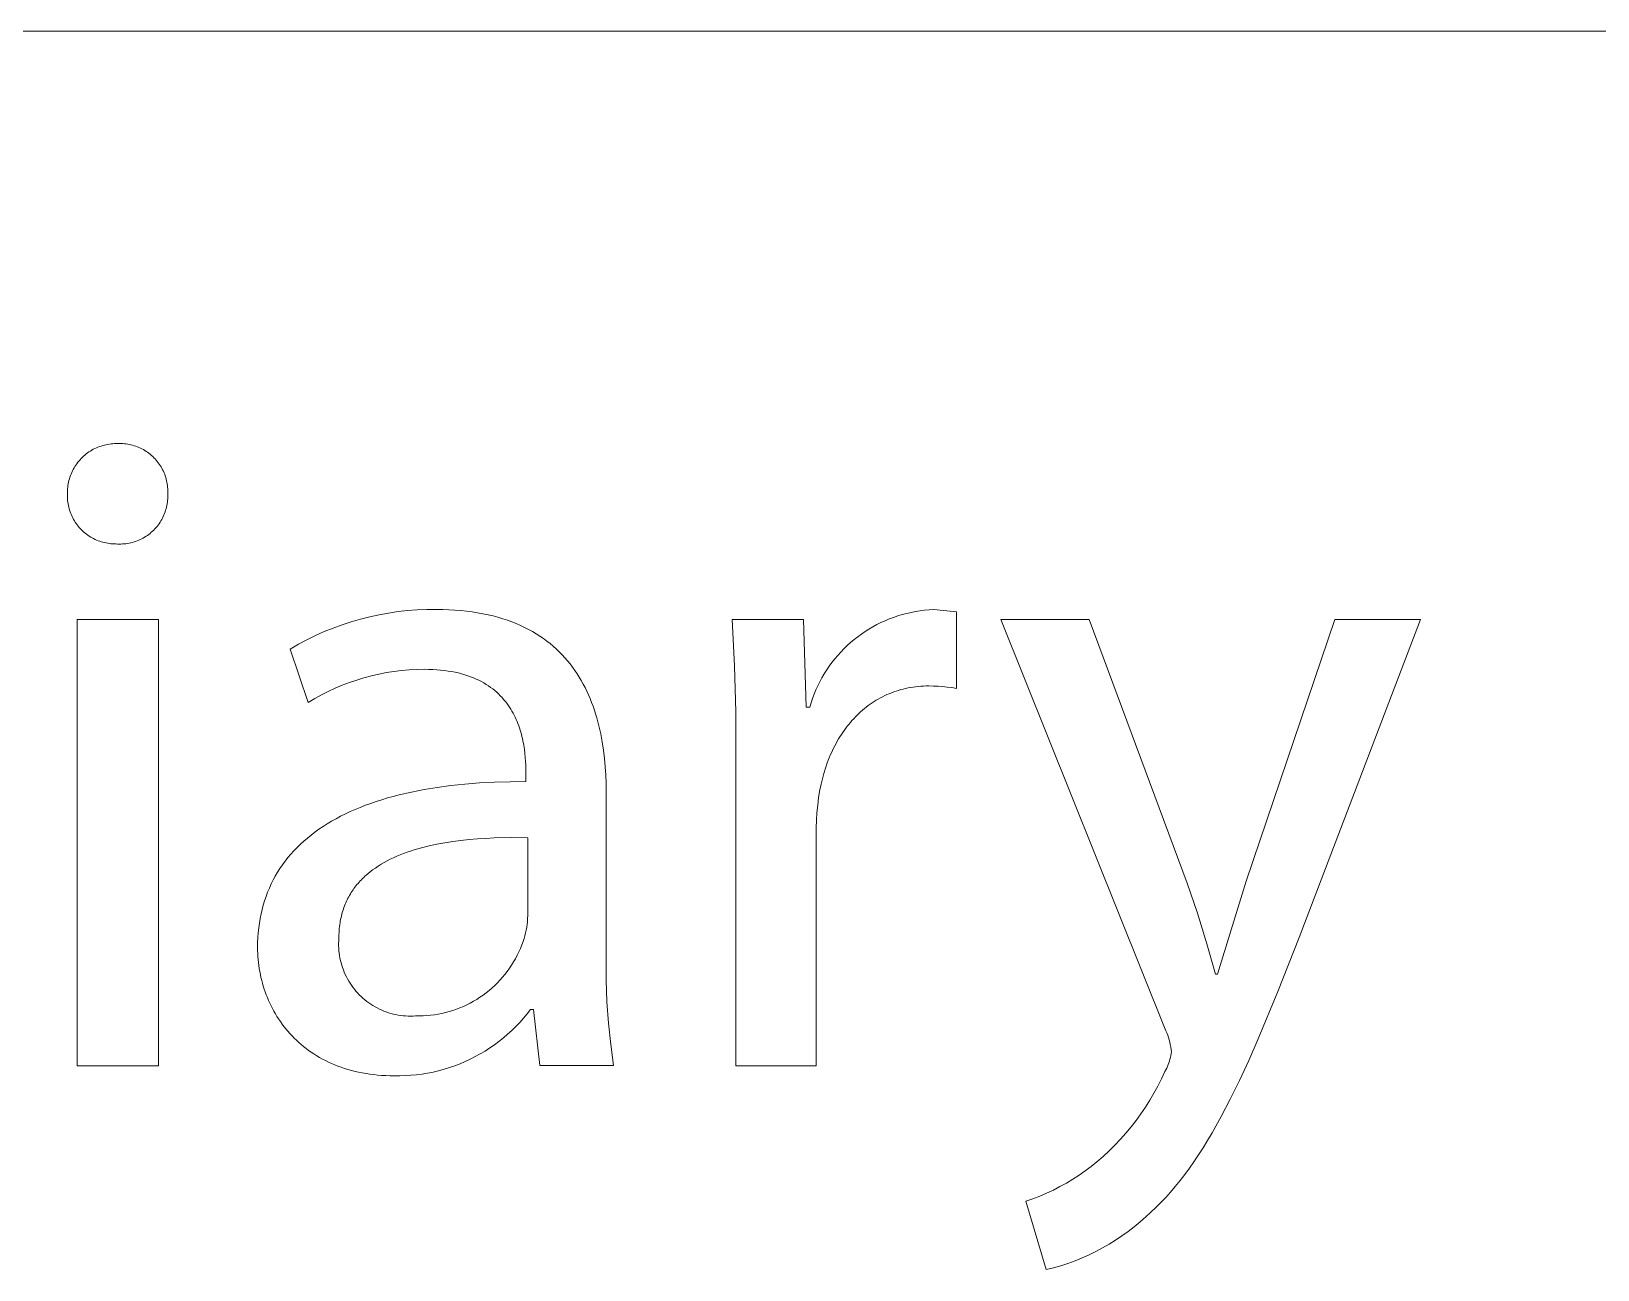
# Model space of a CAD drawing. Header units: millimetres. Extents: x 974 to 5700, y -47 to 3256.
# Drawn here: x 5412.4 to 5492.8, y 418.2 to 481.8 of the extents above; entities that cross this region are included whole.
import ezdxf

# ---------------------------------------------------------------- set-up
doc = ezdxf.new("R2010")
doc.units = ezdxf.units.MM
doc.header["$MEASUREMENT"] = 0
doc.layers.add('Domyślny', color=7, linetype='Continuous', true_color=0x000000)

msp = doc.modelspace()

# ---------------------------------------------------------------- linework, layer by layer
at = {"layer": 'Domyślny', "color": 18, "lineweight": 15, "true_color": 0x000000}
for p, q in [((5695.696, 481.767), (3913.938, 481.767)), ((5414.916, 459.849), (5414.977, 459.91)), ((5414.977, 459.91), (5415.041, 459.97)), ((5415.041, 459.97), (5415.106, 460.027)), ((5415.106, 460.027), (5415.174, 460.082)), ((5415.174, 460.082), (5415.243, 460.134)), ((5415.243, 460.134), (5415.315, 460.184)), ((5415.315, 460.184), (5415.387, 460.231)), ((5415.387, 460.231), (5415.462, 460.276)), ((5415.462, 460.276), (5415.538, 460.319)), ((5415.538, 460.319), (5415.615, 460.358)), ((5415.615, 460.358), (5415.694, 460.395)), ((5415.694, 460.395), (5415.774, 460.429)), ((5415.774, 460.429), (5415.855, 460.461)), ((5415.855, 460.461), (5415.938, 460.489)), ((5415.938, 460.489), (5416.021, 460.515)), ((5416.021, 460.515), (5416.105, 460.538)), ((5416.105, 460.538), (5416.189, 460.557)), ((5416.189, 460.557), (5416.275, 460.574)), ((5416.275, 460.574), (5416.361, 460.588)), ((5416.361, 460.588), (5416.447, 460.599)), ((5416.447, 460.599), (5416.534, 460.607)), ((5416.534, 460.607), (5416.62, 460.612)), ((5416.62, 460.612), (5416.707, 460.614)), ((5416.707, 460.614), (5416.794, 460.613)), ((5416.794, 460.613), (5416.88, 460.615)), ((5416.88, 460.615), (5416.965, 460.614)), ((5416.965, 460.614), (5417.05, 460.611)), ((5417.05, 460.611), (5417.136, 460.604)), ((5417.136, 460.604), (5417.22, 460.595)), ((5417.22, 460.595), (5417.305, 460.582)), ((5417.305, 460.582), (5417.389, 460.567)), ((5417.389, 460.567), (5417.472, 460.549)), ((5417.472, 460.549), (5417.555, 460.528)), ((5417.555, 460.528), (5417.637, 460.504)), ((5417.637, 460.504), (5417.718, 460.477)), ((5417.718, 460.477), (5417.798, 460.447)), ((5417.798, 460.447), (5417.877, 460.415)), ((5417.877, 460.415), (5417.955, 460.38)), ((5417.955, 460.38), (5418.031, 460.342)), ((5418.031, 460.342), (5418.107, 460.302)), ((5418.107, 460.302), (5418.18, 460.259)), ((5418.18, 460.259), (5418.253, 460.213)), ((5418.253, 460.213), (5418.323, 460.165)), ((5418.323, 460.165), (5418.392, 460.115)), ((5418.392, 460.115), (5418.459, 460.062)), ((5418.459, 460.062), (5418.524, 460.007)), ((5418.524, 460.007), (5418.588, 459.949)), ((5418.588, 459.949), (5418.649, 459.89)), ((5418.649, 459.89), (5418.708, 459.828)), ((5414.397, 459.052), (5414.431, 459.132)), ((5414.431, 459.132), (5414.468, 459.21)), ((5414.468, 459.21), (5414.507, 459.288)), ((5414.507, 459.288), (5414.55, 459.364)), ((5414.55, 459.364), (5414.594, 459.438)), ((5414.594, 459.438), (5414.642, 459.511)), ((5414.642, 459.511), (5414.692, 459.582)), ((5414.692, 459.582), (5414.744, 459.652)), ((5414.744, 459.652), (5414.799, 459.719)), ((5414.799, 459.719), (5414.856, 459.785)), ((5414.856, 459.785), (5414.916, 459.849)), ((5418.708, 459.828), (5418.765, 459.765)), ((5418.765, 459.765), (5418.819, 459.699)), ((5418.819, 459.699), (5418.872, 459.632)), ((5418.872, 459.632), (5418.922, 459.563)), ((5418.922, 459.563), (5418.969, 459.492)), ((5418.969, 459.492), (5419.015, 459.419)), ((5419.015, 459.419), (5419.057, 459.345)), ((5419.057, 459.345), (5419.097, 459.27)), ((5419.097, 459.27), (5419.134, 459.193)), ((5419.134, 459.193), (5419.169, 459.115)), ((5419.169, 459.115), (5419.201, 459.036)), ((5414.214, 458.205), (5414.219, 458.292)), ((5414.219, 458.292), (5414.227, 458.379)), ((5414.227, 458.379), (5414.238, 458.465)), ((5414.238, 458.465), (5414.252, 458.551)), ((5414.252, 458.551), (5414.268, 458.636)), ((5414.268, 458.636), (5414.288, 458.721)), ((5414.288, 458.721), (5414.311, 458.805)), ((5414.311, 458.805), (5414.337, 458.888)), ((5414.337, 458.888), (5414.365, 458.97)), ((5414.365, 458.97), (5414.397, 459.052)), ((5419.201, 459.036), (5419.23, 458.956)), ((5419.23, 458.956), (5419.256, 458.874)), ((5419.256, 458.874), (5419.28, 458.792)), ((5419.28, 458.792), (5419.3, 458.709)), ((5419.3, 458.709), (5419.318, 458.626)), ((5419.318, 458.626), (5419.333, 458.542)), ((5419.333, 458.542), (5419.345, 458.457)), ((5419.345, 458.457), (5419.354, 458.372)), ((5419.354, 458.372), (5419.36, 458.287)), ((5419.36, 458.287), (5419.363, 458.202)), ((5414.211, 457.946), (5414.213, 458.031)), ((5414.212, 457.861), (5414.211, 457.946)), ((5414.212, 458.118), (5414.214, 458.205)), ((5414.213, 458.031), (5414.212, 458.118)), ((5414.216, 457.776), (5414.212, 457.861)), ((5414.222, 457.691), (5414.216, 457.776)), ((5414.232, 457.607), (5414.222, 457.691)), ((5414.244, 457.523), (5414.232, 457.607)), ((5414.26, 457.439), (5414.244, 457.523)), ((5419.33, 457.521), (5419.315, 457.437)), ((5419.342, 457.606), (5419.33, 457.521)), ((5419.352, 457.69), (5419.342, 457.606)), ((5419.358, 457.776), (5419.352, 457.69)), ((5419.362, 457.861), (5419.358, 457.776)), ((5419.363, 458.117), (5419.36, 458.031)), ((5419.36, 458.031), (5419.362, 457.946)), ((5419.362, 457.946), (5419.362, 457.861)), ((5419.363, 458.202), (5419.363, 458.117)), ((5414.278, 457.356), (5414.26, 457.439)), ((5414.299, 457.274), (5414.278, 457.356)), ((5414.323, 457.192), (5414.299, 457.274)), ((5414.35, 457.111), (5414.323, 457.192)), ((5414.38, 457.032), (5414.35, 457.111)), ((5414.412, 456.953), (5414.38, 457.032)), ((5414.447, 456.875), (5414.412, 456.953)), ((5414.485, 456.799), (5414.447, 456.875)), ((5414.525, 456.724), (5414.485, 456.799)), ((5414.568, 456.651), (5414.525, 456.724)), ((5414.613, 456.579), (5414.568, 456.651)), ((5419.008, 456.646), (5418.962, 456.574)), ((5419.05, 456.72), (5419.008, 456.646)), ((5419.091, 456.795), (5419.05, 456.72)), ((5419.128, 456.872), (5419.091, 456.795)), ((5419.163, 456.95), (5419.128, 456.872)), ((5419.196, 457.028), (5419.163, 456.95)), ((5419.225, 457.109), (5419.196, 457.028)), ((5419.252, 457.19), (5419.225, 457.109)), ((5419.276, 457.271), (5419.252, 457.19)), ((5419.297, 457.354), (5419.276, 457.271)), ((5419.315, 457.437), (5419.297, 457.354)), ((5414.661, 456.508), (5414.613, 456.579)), ((5414.711, 456.44), (5414.661, 456.508)), ((5414.764, 456.373), (5414.711, 456.44)), ((5414.819, 456.308), (5414.764, 456.373)), ((5414.876, 456.245), (5414.819, 456.308)), ((5414.935, 456.184), (5414.876, 456.245)), ((5414.996, 456.125), (5414.935, 456.184)), ((5415.06, 456.068), (5414.996, 456.125)), ((5415.125, 456.013), (5415.06, 456.068)), ((5415.192, 455.961), (5415.125, 456.013)), ((5415.261, 455.911), (5415.192, 455.961)), ((5415.331, 455.863), (5415.261, 455.911)), ((5415.403, 455.818), (5415.331, 455.863)), ((5418.243, 455.856), (5418.171, 455.811)), ((5418.314, 455.904), (5418.243, 455.856)), ((5418.383, 455.954), (5418.314, 455.904)), ((5418.45, 456.006), (5418.383, 455.954)), ((5418.515, 456.061), (5418.45, 456.006)), ((5418.579, 456.118), (5418.515, 456.061)), ((5418.64, 456.177), (5418.579, 456.118)), ((5418.699, 456.239), (5418.64, 456.177)), ((5418.757, 456.302), (5418.699, 456.239)), ((5418.811, 456.367), (5418.757, 456.302)), ((5418.864, 456.435), (5418.811, 456.367)), ((5418.914, 456.503), (5418.864, 456.435)), ((5418.962, 456.574), (5418.914, 456.503)), ((5415.477, 455.776), (5415.403, 455.818)), ((5415.552, 455.736), (5415.477, 455.776)), ((5415.628, 455.698), (5415.552, 455.736)), ((5415.706, 455.663), (5415.628, 455.698)), ((5415.785, 455.631), (5415.706, 455.663)), ((5415.865, 455.602), (5415.785, 455.631)), ((5415.945, 455.576), (5415.865, 455.602)), ((5416.027, 455.552), (5415.945, 455.576)), ((5416.11, 455.531), (5416.027, 455.552)), ((5416.193, 455.513), (5416.11, 455.531)), ((5416.276, 455.498), (5416.193, 455.513)), ((5416.361, 455.486), (5416.276, 455.498)), ((5416.445, 455.476), (5416.361, 455.486)), ((5416.53, 455.47), (5416.445, 455.476)), ((5416.615, 455.466), (5416.53, 455.47)), ((5416.7, 455.466), (5416.615, 455.466)), ((5416.785, 455.46), (5416.7, 455.466)), ((5416.87, 455.458), (5416.785, 455.46)), ((5416.956, 455.458), (5416.87, 455.458)), ((5417.041, 455.462), (5416.956, 455.458)), ((5417.126, 455.468), (5417.041, 455.462)), ((5417.211, 455.477), (5417.126, 455.468)), ((5417.295, 455.489), (5417.211, 455.477)), ((5417.379, 455.505), (5417.295, 455.489)), ((5417.462, 455.523), (5417.379, 455.505)), ((5417.545, 455.544), (5417.462, 455.523)), ((5417.627, 455.567), (5417.545, 455.544)), ((5417.708, 455.594), (5417.627, 455.567)), ((5417.788, 455.623), (5417.708, 455.594)), ((5417.867, 455.655), (5417.788, 455.623)), ((5417.945, 455.69), (5417.867, 455.655)), ((5418.022, 455.728), (5417.945, 455.69)), ((5418.097, 455.768), (5418.022, 455.728)), ((5418.171, 455.811), (5418.097, 455.768)), ((5429.728, 451.729), (5430.209, 451.832)), ((5430.209, 451.832), (5430.694, 451.919)), ((5430.694, 451.919), (5431.181, 451.989)), ((5431.181, 451.989), (5431.671, 452.042)), ((5431.671, 452.042), (5432.162, 452.078)), ((5432.162, 452.078), (5432.654, 452.097)), ((5432.654, 452.097), (5433.146, 452.099)), ((5433.146, 452.099), (5433.471, 452.096)), ((5433.471, 452.096), (5433.788, 452.085)), ((5433.788, 452.085), (5434.097, 452.068)), ((5434.097, 452.068), (5434.399, 452.044)), ((5434.399, 452.044), (5434.693, 452.014)), ((5434.693, 452.014), (5434.98, 451.977)), ((5434.98, 451.977), (5435.259, 451.934)), ((5435.259, 451.934), (5435.532, 451.885)), ((5435.532, 451.885), (5435.797, 451.83)), ((5435.797, 451.83), (5436.056, 451.769)), ((5456.835, 451.773), (5457.058, 451.841)), ((5457.058, 451.841), (5457.285, 451.901)), ((5457.285, 451.901), (5457.512, 451.953)), ((5457.512, 451.953), (5457.742, 451.997)), ((5457.742, 451.997), (5457.973, 452.034)), ((5457.973, 452.034), (5458.205, 452.062)), ((5458.205, 452.062), (5458.438, 452.083)), ((5458.438, 452.083), (5458.671, 452.096)), ((5458.671, 452.096), (5459.836, 451.986)), ((5459.836, 451.986), (5459.836, 448.051)), ((5414.717, 451.594), (5418.888, 451.594)), ((5414.717, 428.693), (5414.717, 451.594)), ((5418.888, 451.594), (5418.888, 428.693)), ((5427.391, 450.964), (5427.847, 451.149)), ((5427.847, 451.149), (5428.31, 451.319)), ((5428.31, 451.319), (5428.778, 451.472)), ((5428.778, 451.472), (5429.251, 451.609)), ((5429.251, 451.609), (5429.728, 451.729)), ((5436.056, 451.769), (5436.307, 451.701)), ((5436.307, 451.701), (5436.552, 451.629)), ((5436.552, 451.629), (5436.79, 451.55)), ((5436.79, 451.55), (5437.021, 451.466)), ((5437.021, 451.466), (5437.246, 451.377)), ((5437.246, 451.377), (5437.464, 451.282)), ((5437.464, 451.282), (5437.675, 451.182)), ((5437.675, 451.182), (5437.881, 451.077)), ((5437.881, 451.077), (5438.08, 450.967)), ((5448.451, 449.212), (5448.33, 451.592)), ((5448.33, 451.592), (5451.998, 451.592)), ((5451.998, 451.592), (5452.124, 447.091)), ((5455.152, 450.969), (5455.35, 451.094)), ((5455.35, 451.094), (5455.551, 451.213)), ((5455.551, 451.213), (5455.757, 451.324)), ((5455.757, 451.324), (5455.966, 451.428)), ((5455.966, 451.428), (5456.179, 451.526)), ((5456.179, 451.526), (5456.394, 451.616)), ((5456.394, 451.616), (5456.613, 451.698)), ((5456.613, 451.698), (5456.835, 451.773)), ((5470.591, 430.487), (5462.123, 451.594)), ((5462.123, 451.594), (5466.656, 451.594)), ((5466.656, 451.594), (5471.677, 438.058)), ((5474.715, 438.152), (5479.263, 451.594)), ((5483.655, 451.594), (5477.422, 435.272)), ((5479.263, 451.594), (5483.655, 451.594)), ((5425.639, 450.069), (5426.065, 450.315)), ((5426.065, 450.315), (5426.499, 450.547)), ((5426.499, 450.547), (5426.942, 450.763)), ((5426.942, 450.763), (5427.391, 450.964)), ((5438.08, 450.967), (5438.272, 450.853)), ((5438.272, 450.853), (5438.459, 450.733)), ((5438.459, 450.733), (5438.64, 450.609)), ((5438.64, 450.609), (5438.814, 450.481)), ((5438.814, 450.481), (5438.983, 450.348)), ((5438.983, 450.348), (5439.146, 450.211)), ((5439.146, 450.211), (5439.304, 450.069)), ((5454.067, 450.084), (5454.235, 450.247)), ((5454.235, 450.247), (5454.408, 450.404)), ((5454.408, 450.404), (5454.587, 450.554)), ((5454.587, 450.554), (5454.77, 450.699)), ((5454.77, 450.699), (5454.959, 450.837)), ((5454.959, 450.837), (5455.152, 450.969)), ((5426.567, 447.33), (5425.639, 450.069)), ((5439.304, 450.069), (5439.456, 449.924)), ((5439.456, 449.924), (5439.602, 449.774)), ((5439.602, 449.774), (5439.742, 449.621)), ((5439.742, 449.621), (5439.878, 449.464)), ((5439.878, 449.464), (5440.008, 449.304)), ((5453.452, 449.38), (5453.597, 449.564)), ((5453.597, 449.564), (5453.747, 449.742)), ((5453.747, 449.742), (5453.904, 449.916)), ((5453.904, 449.916), (5454.067, 450.084)), ((5429.811, 448.697), (5429.431, 448.596)), ((5430.194, 448.785), (5429.811, 448.697)), ((5430.579, 448.859), (5430.194, 448.785)), ((5430.967, 448.92), (5430.579, 448.859)), ((5431.357, 448.968), (5430.967, 448.92)), ((5431.748, 449.002), (5431.357, 448.968)), ((5432.14, 449.023), (5431.748, 449.002)), ((5432.533, 449.03), (5432.14, 449.023)), ((5432.749, 449.027), (5432.533, 449.03)), ((5432.96, 449.02), (5432.749, 449.027)), ((5433.165, 449.008), (5432.96, 449.02)), ((5433.364, 448.991), (5433.165, 449.008)), ((5433.557, 448.97), (5433.364, 448.991)), ((5433.745, 448.944), (5433.557, 448.97)), ((5433.927, 448.914), (5433.745, 448.944)), ((5434.103, 448.88), (5433.927, 448.914)), ((5434.274, 448.842), (5434.103, 448.88)), ((5434.44, 448.8), (5434.274, 448.842)), ((5434.6, 448.753), (5434.44, 448.8)), ((5434.755, 448.704), (5434.6, 448.753)), ((5434.905, 448.65), (5434.755, 448.704)), ((5435.05, 448.593), (5434.905, 448.65)), ((5440.008, 449.304), (5440.133, 449.14)), ((5440.133, 449.14), (5440.253, 448.973)), ((5440.253, 448.973), (5440.367, 448.802)), ((5440.367, 448.802), (5440.477, 448.628)), ((5440.477, 448.628), (5440.582, 448.452)), ((5448.514, 446.83), (5448.451, 449.212)), ((5452.939, 448.598), (5453.058, 448.8)), ((5453.058, 448.8), (5453.183, 448.998)), ((5453.183, 448.998), (5453.314, 449.191)), ((5453.314, 449.191), (5453.452, 449.38)), ((5427.599, 447.897), (5427.249, 447.72)), ((5427.955, 448.062), (5427.599, 447.897)), ((5428.317, 448.215), (5427.955, 448.062)), ((5428.684, 448.354), (5428.317, 448.215)), ((5429.056, 448.482), (5428.684, 448.354)), ((5429.431, 448.596), (5429.056, 448.482)), ((5435.19, 448.533), (5435.05, 448.593)), ((5435.325, 448.469), (5435.19, 448.533)), ((5435.456, 448.402), (5435.325, 448.469)), ((5435.581, 448.332), (5435.456, 448.402)), ((5435.703, 448.259), (5435.581, 448.332)), ((5435.819, 448.184), (5435.703, 448.259)), ((5435.931, 448.105), (5435.819, 448.184)), ((5436.039, 448.024), (5435.931, 448.105)), ((5436.143, 447.941), (5436.039, 448.024)), ((5436.242, 447.855), (5436.143, 447.941)), ((5436.337, 447.766), (5436.242, 447.855)), ((5440.582, 448.452), (5440.682, 448.272)), ((5440.682, 448.272), (5440.777, 448.09)), ((5440.777, 448.09), (5440.868, 447.905)), ((5440.868, 447.905), (5440.954, 447.717)), ((5452.537, 447.755), (5452.627, 447.971)), ((5452.627, 447.971), (5452.724, 448.184)), ((5452.724, 448.184), (5452.828, 448.393)), ((5452.828, 448.393), (5452.939, 448.598)), ((5456.503, 447.828), (5456.387, 447.781)), ((5456.621, 447.872), (5456.503, 447.828)), ((5456.74, 447.913), (5456.621, 447.872)), ((5456.861, 447.951), (5456.74, 447.913)), ((5456.983, 447.987), (5456.861, 447.951)), ((5457.107, 448.019), (5456.983, 447.987)), ((5457.232, 448.049), (5457.107, 448.019)), ((5457.358, 448.075), (5457.232, 448.049)), ((5457.486, 448.099), (5457.358, 448.075)), ((5457.615, 448.119), (5457.486, 448.099)), ((5457.746, 448.137), (5457.615, 448.119)), ((5457.878, 448.151), (5457.746, 448.137)), ((5458.011, 448.162), (5457.878, 448.151)), ((5458.146, 448.17), (5458.011, 448.162)), ((5458.282, 448.175), (5458.146, 448.17)), ((5458.419, 448.177), (5458.282, 448.175)), ((5458.657, 448.174), (5458.419, 448.177)), ((5458.894, 448.165), (5458.657, 448.174)), ((5459.131, 448.147), (5458.894, 448.165)), ((5459.367, 448.123), (5459.131, 448.147)), ((5459.602, 448.09), (5459.367, 448.123)), ((5459.836, 448.051), (5459.602, 448.09)), ((5426.905, 447.531), (5426.567, 447.33)), ((5427.249, 447.72), (5426.905, 447.531)), ((5436.429, 447.676), (5436.337, 447.766)), ((5436.516, 447.583), (5436.429, 447.676)), ((5436.599, 447.489), (5436.516, 447.583)), ((5436.679, 447.393), (5436.599, 447.489)), ((5436.755, 447.295), (5436.679, 447.393)), ((5436.827, 447.195), (5436.755, 447.295)), ((5436.896, 447.094), (5436.827, 447.195)), ((5436.962, 446.991), (5436.896, 447.094)), ((5440.954, 447.717), (5441.036, 447.527)), ((5441.036, 447.527), (5441.113, 447.334)), ((5441.113, 447.334), (5441.186, 447.139)), ((5441.186, 447.139), (5441.254, 446.943)), ((5452.124, 447.091), (5452.313, 447.091)), ((5452.313, 447.091), (5452.38, 447.315)), ((5452.38, 447.315), (5452.455, 447.536)), ((5452.455, 447.536), (5452.537, 447.755)), ((5455.113, 447.013), (5455.017, 446.933)), ((5455.21, 447.091), (5455.113, 447.013)), ((5455.309, 447.167), (5455.21, 447.091)), ((5455.409, 447.24), (5455.309, 447.167)), ((5455.512, 447.31), (5455.409, 447.24)), ((5455.616, 447.378), (5455.512, 447.31)), ((5455.721, 447.444), (5455.616, 447.378)), ((5455.828, 447.507), (5455.721, 447.444)), ((5455.937, 447.567), (5455.828, 447.507)), ((5456.047, 447.625), (5455.937, 447.567)), ((5456.159, 447.68), (5456.047, 447.625)), ((5456.272, 447.732), (5456.159, 447.68)), ((5456.387, 447.781), (5456.272, 447.732)), ((5437.024, 446.888), (5436.962, 446.991)), ((5437.083, 446.783), (5437.024, 446.888)), ((5437.138, 446.677), (5437.083, 446.783)), ((5437.191, 446.57), (5437.138, 446.677)), ((5437.24, 446.462), (5437.191, 446.57)), ((5437.287, 446.354), (5437.24, 446.462)), ((5437.331, 446.245), (5437.287, 446.354)), ((5437.372, 446.135), (5437.331, 446.245)), ((5441.254, 446.943), (5441.319, 446.744)), ((5441.319, 446.744), (5441.38, 446.543)), ((5441.38, 446.543), (5441.436, 446.34)), ((5441.436, 446.34), (5441.489, 446.136)), ((5448.519, 444.446), (5448.514, 446.83)), ((5454.314, 446.207), (5454.234, 446.106)), ((5454.396, 446.305), (5454.314, 446.207)), ((5454.479, 446.402), (5454.396, 446.305)), ((5454.565, 446.496), (5454.479, 446.402)), ((5454.652, 446.588), (5454.565, 446.496)), ((5454.74, 446.678), (5454.652, 446.588)), ((5454.831, 446.765), (5454.74, 446.678)), ((5454.923, 446.85), (5454.831, 446.765)), ((5455.017, 446.933), (5454.923, 446.85)), ((5437.41, 446.025), (5437.372, 446.135)), ((5437.446, 445.915), (5437.41, 446.025)), ((5437.479, 445.805), (5437.446, 445.915)), ((5437.509, 445.695), (5437.479, 445.805)), ((5437.538, 445.584), (5437.509, 445.695)), ((5437.564, 445.474), (5437.538, 445.584)), ((5437.588, 445.364), (5437.564, 445.474)), ((5441.489, 446.136), (5441.537, 445.93)), ((5441.537, 445.93), (5441.582, 445.723)), ((5441.582, 445.723), (5441.624, 445.515)), ((5441.624, 445.515), (5441.662, 445.305)), ((5453.793, 445.459), (5453.726, 445.345)), ((5453.862, 445.572), (5453.793, 445.459)), ((5453.933, 445.683), (5453.862, 445.572)), ((5454.005, 445.792), (5453.933, 445.683)), ((5454.08, 445.899), (5454.005, 445.792)), ((5454.156, 446.004), (5454.08, 445.899)), ((5454.234, 446.106), (5454.156, 446.004)), ((5437.63, 445.146), (5437.588, 445.364)), ((5437.663, 444.931), (5437.63, 445.146)), ((5437.69, 444.719), (5437.663, 444.931)), ((5437.711, 444.511), (5437.69, 444.719)), ((5441.662, 445.305), (5441.727, 444.882)), ((5441.727, 444.882), (5441.779, 444.456)), ((5453.365, 444.618), (5453.312, 444.491)), ((5453.42, 444.744), (5453.365, 444.618)), ((5453.478, 444.867), (5453.42, 444.744)), ((5453.537, 444.989), (5453.478, 444.867)), ((5453.598, 445.11), (5453.537, 444.989)), ((5453.661, 445.228), (5453.598, 445.11)), ((5453.726, 445.345), (5453.661, 445.228)), ((5437.726, 444.308), (5437.711, 444.511)), ((5437.735, 444.112), (5437.726, 444.308)), ((5437.741, 443.923), (5437.735, 444.112)), ((5437.742, 443.741), (5437.741, 443.923)), ((5441.779, 444.456), (5441.818, 444.027)), ((5441.818, 444.027), (5441.845, 443.597)), ((5448.519, 428.691), (5448.519, 444.446)), ((5453.118, 443.965), (5453.034, 443.693)), ((5453.211, 444.231), (5453.118, 443.965)), ((5453.26, 444.362), (5453.211, 444.231)), ((5453.312, 444.491), (5453.26, 444.362)), ((5433.192, 442.974), (5433.892, 443.068)), ((5433.892, 443.068), (5434.615, 443.143)), ((5434.615, 443.143), (5435.362, 443.202)), ((5435.362, 443.202), (5436.133, 443.242)), ((5436.133, 443.242), (5436.926, 443.265)), ((5436.926, 443.265), (5437.742, 443.269)), ((5437.742, 443.269), (5437.742, 443.741)), ((5441.845, 443.597), (5441.861, 443.165)), ((5441.861, 443.165), (5441.866, 442.734)), ((5452.891, 443.131), (5452.832, 442.841)), ((5452.958, 443.415), (5452.891, 443.131)), ((5453.034, 443.693), (5452.958, 443.415)), ((5429.778, 442.153), (5430.057, 442.249)), ((5430.057, 442.249), (5430.343, 442.34)), ((5430.343, 442.34), (5430.635, 442.428)), ((5430.635, 442.428), (5430.934, 442.511)), ((5430.934, 442.511), (5431.238, 442.59)), ((5431.238, 442.59), (5431.865, 442.735)), ((5431.865, 442.735), (5432.517, 442.864)), ((5432.517, 442.864), (5433.192, 442.974)), ((5441.866, 442.734), (5441.866, 434.172)), ((5452.768, 442.454), (5452.718, 442.064)), ((5452.832, 442.841), (5452.768, 442.454)), ((5427.997, 441.364), (5428.232, 441.489)), ((5428.232, 441.489), (5428.474, 441.61)), ((5428.474, 441.61), (5428.722, 441.727)), ((5428.722, 441.727), (5428.976, 441.839)), ((5428.976, 441.839), (5429.237, 441.948)), ((5429.237, 441.948), (5429.504, 442.052)), ((5429.504, 442.052), (5429.778, 442.153)), ((5452.68, 441.674), (5452.655, 441.282)), ((5452.718, 442.064), (5452.68, 441.674)), ((5426.72, 440.527), (5426.916, 440.677)), ((5426.916, 440.677), (5427.119, 440.822)), ((5427.119, 440.822), (5427.329, 440.964)), ((5427.329, 440.964), (5427.545, 441.101)), ((5427.545, 441.101), (5427.768, 441.234)), ((5427.768, 441.234), (5427.997, 441.364)), ((5452.655, 441.282), (5452.643, 440.889)), ((5452.643, 440.889), (5452.643, 428.691)), ((5425.836, 439.719), (5426, 439.888)), ((5426, 439.888), (5426.17, 440.054)), ((5426.17, 440.054), (5426.346, 440.216)), ((5426.346, 440.216), (5426.53, 440.373)), ((5426.53, 440.373), (5426.72, 440.527)), ((5432.011, 439.762), (5431.826, 439.703)), ((5432.198, 439.818), (5432.011, 439.762)), ((5432.389, 439.87), (5432.198, 439.818)), ((5432.777, 439.967), (5432.389, 439.87)), ((5433.174, 440.053), (5432.777, 439.967)), ((5433.579, 440.127), (5433.174, 440.053)), ((5433.992, 440.192), (5433.579, 440.127)), ((5434.409, 440.246), (5433.992, 440.192)), ((5434.832, 440.291), (5434.409, 440.246)), ((5435.259, 440.328), (5434.832, 440.291)), ((5435.688, 440.356), (5435.259, 440.328)), ((5436.119, 440.376), (5435.688, 440.356)), ((5436.981, 440.395), (5436.119, 440.376)), ((5437.837, 440.389), (5436.981, 440.395)), ((5437.837, 436.391), (5437.837, 440.389)), ((5425.12, 438.812), (5425.249, 439.001)), ((5425.249, 439.001), (5425.386, 439.186)), ((5425.386, 439.186), (5425.529, 439.368)), ((5425.529, 439.368), (5425.679, 439.545)), ((5425.679, 439.545), (5425.836, 439.719)), ((5430.309, 439.025), (5430.159, 438.932)), ((5430.463, 439.114), (5430.309, 439.025)), ((5430.621, 439.2), (5430.463, 439.114)), ((5430.782, 439.282), (5430.621, 439.2)), ((5430.948, 439.36), (5430.782, 439.282)), ((5431.117, 439.436), (5430.948, 439.36)), ((5431.289, 439.507), (5431.117, 439.436)), ((5431.465, 439.576), (5431.289, 439.507)), ((5431.644, 439.641), (5431.465, 439.576)), ((5431.826, 439.703), (5431.644, 439.641)), ((5424.669, 438.016), (5424.771, 438.221)), ((5424.771, 438.221), (5424.88, 438.422)), ((5424.88, 438.422), (5424.997, 438.619)), ((5424.997, 438.619), (5425.12, 438.812)), ((5429.237, 438.172), (5429.181, 438.111)), ((5429.295, 438.233), (5429.237, 438.172)), ((5429.355, 438.293), (5429.295, 438.233)), ((5429.415, 438.352), (5429.355, 438.293)), ((5429.477, 438.409), (5429.415, 438.352)), ((5429.54, 438.466), (5429.477, 438.409)), ((5429.604, 438.522), (5429.54, 438.466)), ((5429.669, 438.576), (5429.604, 438.522)), ((5429.736, 438.63), (5429.669, 438.576)), ((5429.873, 438.735), (5429.736, 438.63)), ((5430.014, 438.835), (5429.873, 438.735)), ((5430.159, 438.932), (5430.014, 438.835)), ((5473.235, 433.383), (5474.715, 438.152)), ((5424.328, 437.159), (5424.403, 437.379)), ((5424.403, 437.379), (5424.484, 437.595)), ((5424.484, 437.595), (5424.573, 437.808)), ((5424.573, 437.808), (5424.669, 438.016)), ((5428.647, 437.359), (5428.608, 437.284)), ((5428.689, 437.433), (5428.647, 437.359)), ((5428.732, 437.506), (5428.689, 437.433)), ((5428.776, 437.577), (5428.732, 437.506)), ((5428.822, 437.648), (5428.776, 437.577)), ((5428.869, 437.717), (5428.822, 437.648)), ((5428.917, 437.785), (5428.869, 437.717)), ((5428.967, 437.853), (5428.917, 437.785)), ((5429.019, 437.919), (5428.967, 437.853)), ((5429.071, 437.984), (5429.019, 437.919)), ((5429.125, 438.048), (5429.071, 437.984)), ((5429.181, 438.111), (5429.125, 438.048)), ((5471.677, 438.058), (5472.204, 436.512)), ((5424.146, 436.477), (5424.2, 436.708)), ((5424.2, 436.708), (5424.26, 436.935)), ((5424.26, 436.935), (5424.328, 437.159)), ((5428.319, 436.556), (5428.295, 436.469)), ((5428.345, 436.642), (5428.319, 436.556)), ((5428.372, 436.726), (5428.345, 436.642)), ((5428.401, 436.809), (5428.372, 436.726)), ((5428.431, 436.891), (5428.401, 436.809)), ((5428.463, 436.972), (5428.431, 436.891)), ((5428.497, 437.052), (5428.463, 436.972)), ((5428.532, 437.13), (5428.497, 437.052)), ((5428.569, 437.208), (5428.532, 437.13)), ((5428.608, 437.284), (5428.569, 437.208)), ((5424.003, 435.514), (5424.028, 435.761)), ((5424.028, 435.761), (5424.06, 436.003)), ((5424.06, 436.003), (5424.1, 436.242)), ((5424.1, 436.242), (5424.146, 436.477)), ((5428.175, 435.827), (5428.164, 435.73)), ((5428.187, 435.922), (5428.175, 435.827)), ((5428.2, 436.017), (5428.187, 435.922)), ((5428.216, 436.11), (5428.2, 436.017)), ((5428.233, 436.201), (5428.216, 436.11)), ((5428.252, 436.292), (5428.233, 436.201)), ((5428.273, 436.381), (5428.252, 436.292)), ((5428.295, 436.469), (5428.273, 436.381)), ((5437.755, 435.647), (5437.782, 435.795)), ((5437.782, 435.795), (5437.803, 435.943)), ((5437.803, 435.943), (5437.819, 436.092)), ((5437.819, 436.092), (5437.831, 436.241)), ((5437.831, 436.241), (5437.837, 436.391)), ((5472.204, 436.512), (5472.692, 434.953)), ((5423.97, 434.754), (5423.974, 435.011)), ((5423.974, 435.011), (5423.985, 435.265)), ((5423.985, 435.265), (5424.003, 435.514)), ((5428.133, 435.099), (5428.129, 434.972)), ((5428.129, 434.972), (5428.129, 434.845)), ((5428.141, 435.226), (5428.133, 435.099)), ((5428.142, 435.33), (5428.141, 435.226)), ((5428.145, 435.432), (5428.142, 435.33)), ((5428.15, 435.532), (5428.145, 435.432)), ((5428.156, 435.632), (5428.15, 435.532)), ((5428.164, 435.73), (5428.156, 435.632)), ((5437.534, 434.886), (5437.601, 435.069)), ((5437.601, 435.069), (5437.647, 435.211)), ((5437.647, 435.211), (5437.688, 435.355)), ((5437.688, 435.355), (5437.724, 435.501)), ((5437.724, 435.501), (5437.755, 435.647)), ((5472.692, 434.953), (5473.141, 433.383)), ((5477.422, 435.272), (5476.341, 432.501)), ((5423.972, 434.599), (5423.97, 434.754)), ((5423.977, 434.444), (5423.972, 434.599)), ((5423.986, 434.29), (5423.977, 434.444)), ((5423.998, 434.135), (5423.986, 434.29)), ((5424.014, 433.981), (5423.998, 434.135)), ((5428.129, 434.845), (5428.134, 434.718)), ((5428.134, 434.718), (5428.143, 434.591)), ((5428.143, 434.591), (5428.157, 434.465)), ((5428.157, 434.465), (5428.175, 434.339)), ((5428.175, 434.339), (5428.197, 434.214)), ((5428.197, 434.214), (5428.223, 434.089)), ((5437.108, 434.015), (5437.205, 434.183)), ((5437.205, 434.183), (5437.296, 434.355)), ((5437.296, 434.355), (5437.381, 434.529)), ((5437.381, 434.529), (5437.461, 434.707)), ((5437.461, 434.707), (5437.534, 434.886)), ((5441.866, 434.172), (5441.866, 433.072)), ((5424.033, 433.828), (5424.014, 433.981)), ((5424.055, 433.675), (5424.033, 433.828)), ((5424.081, 433.522), (5424.055, 433.675)), ((5424.111, 433.37), (5424.081, 433.522)), ((5424.144, 433.219), (5424.111, 433.37)), ((5428.223, 434.089), (5428.254, 433.966)), ((5428.254, 433.966), (5428.289, 433.844)), ((5428.289, 433.844), (5428.328, 433.723)), ((5428.328, 433.723), (5428.372, 433.603)), ((5428.372, 433.603), (5428.419, 433.485)), ((5428.419, 433.485), (5428.471, 433.369)), ((5428.471, 433.369), (5428.526, 433.255)), ((5436.541, 433.228), (5436.665, 433.378)), ((5436.665, 433.378), (5436.784, 433.531)), ((5436.784, 433.531), (5436.897, 433.689)), ((5436.897, 433.689), (5437.006, 433.85)), ((5437.006, 433.85), (5437.108, 434.015)), ((5473.141, 433.383), (5473.235, 433.383)), ((5424.18, 433.069), (5424.144, 433.219)), ((5424.22, 432.919), (5424.18, 433.069)), ((5424.263, 432.771), (5424.22, 432.919)), ((5424.31, 432.623), (5424.263, 432.771)), ((5424.36, 432.477), (5424.31, 432.623)), ((5428.526, 433.255), (5428.586, 433.142)), ((5428.586, 433.142), (5428.649, 433.032)), ((5428.649, 433.032), (5428.716, 432.924)), ((5428.716, 432.924), (5428.787, 432.818)), ((5428.787, 432.818), (5428.861, 432.715)), ((5428.861, 432.715), (5428.939, 432.615)), ((5428.939, 432.615), (5429.02, 432.517)), ((5435.697, 432.428), (5435.849, 432.549)), ((5435.849, 432.549), (5435.996, 432.675)), ((5435.996, 432.675), (5436.139, 432.807)), ((5436.139, 432.807), (5436.278, 432.943)), ((5436.278, 432.943), (5436.412, 433.083)), ((5436.412, 433.083), (5436.541, 433.228)), ((5441.866, 433.072), (5441.904, 431.974)), ((5424.414, 432.332), (5424.36, 432.477)), ((5424.471, 432.187), (5424.414, 432.332)), ((5424.531, 432.045), (5424.471, 432.187)), ((5424.595, 431.903), (5424.531, 432.045)), ((5424.663, 431.763), (5424.595, 431.903)), ((5424.733, 431.625), (5424.663, 431.763)), ((5429.02, 432.517), (5429.105, 432.422)), ((5429.105, 432.422), (5429.192, 432.33)), ((5429.192, 432.33), (5429.283, 432.241)), ((5429.283, 432.241), (5429.377, 432.155)), ((5429.377, 432.155), (5429.474, 432.073)), ((5429.474, 432.073), (5429.574, 431.994)), ((5429.574, 431.994), (5429.676, 431.918)), ((5429.676, 431.918), (5429.781, 431.846)), ((5429.781, 431.846), (5429.888, 431.778)), ((5429.888, 431.778), (5429.998, 431.713)), ((5434.353, 431.658), (5434.532, 431.734)), ((5434.532, 431.734), (5434.708, 431.816)), ((5434.708, 431.816), (5434.881, 431.903)), ((5434.881, 431.903), (5435.051, 431.997)), ((5435.051, 431.997), (5435.218, 432.096)), ((5435.218, 432.096), (5435.381, 432.201)), ((5435.381, 432.201), (5435.541, 432.312)), ((5435.541, 432.312), (5435.697, 432.428)), ((5441.904, 431.974), (5441.98, 430.877)), ((5476.341, 432.501), (5475.329, 430.063)), ((5424.808, 431.488), (5424.733, 431.625)), ((5424.885, 431.353), (5424.808, 431.488)), ((5424.966, 431.22), (5424.885, 431.353)), ((5425.051, 431.088), (5424.966, 431.22)), ((5425.138, 430.959), (5425.051, 431.088)), ((5425.23, 430.831), (5425.138, 430.959)), ((5429.998, 431.713), (5430.109, 431.653)), ((5430.109, 431.653), (5430.223, 431.596)), ((5430.223, 431.596), (5430.339, 431.543)), ((5430.339, 431.543), (5430.456, 431.494)), ((5430.456, 431.494), (5430.575, 431.449)), ((5430.575, 431.449), (5430.696, 431.409)), ((5430.696, 431.409), (5430.817, 431.372)), ((5430.817, 431.372), (5430.94, 431.34)), ((5430.94, 431.34), (5431.064, 431.312)), ((5431.064, 431.312), (5431.189, 431.288)), ((5431.189, 431.288), (5431.315, 431.269)), ((5431.315, 431.269), (5431.441, 431.254)), ((5431.441, 431.254), (5431.568, 431.243)), ((5431.568, 431.243), (5431.695, 431.237)), ((5431.695, 431.237), (5431.822, 431.235)), ((5431.822, 431.235), (5431.949, 431.237)), ((5431.949, 431.237), (5432.076, 431.244)), ((5432.076, 431.244), (5432.27, 431.243)), ((5432.27, 431.243), (5432.464, 431.248)), ((5432.464, 431.248), (5432.658, 431.259)), ((5432.658, 431.259), (5432.852, 431.278)), ((5432.852, 431.278), (5433.044, 431.303)), ((5433.044, 431.303), (5433.236, 431.334)), ((5433.236, 431.334), (5433.426, 431.372)), ((5433.426, 431.372), (5433.615, 431.417)), ((5433.615, 431.417), (5433.803, 431.467)), ((5433.803, 431.467), (5433.988, 431.525)), ((5433.988, 431.525), (5434.172, 431.588)), ((5434.172, 431.588), (5434.353, 431.658)), ((5437.616, 431.125), (5437.424, 430.91)), ((5437.801, 431.347), (5437.616, 431.125)), ((5437.978, 431.575), (5437.801, 431.347)), ((5438.136, 431.575), (5437.978, 431.575)), ((5438.451, 428.694), (5438.136, 431.575)), ((5425.324, 430.705), (5425.23, 430.831)), ((5425.422, 430.582), (5425.324, 430.705)), ((5425.524, 430.461), (5425.422, 430.582)), ((5425.629, 430.342), (5425.524, 430.461)), ((5425.737, 430.225), (5425.629, 430.342)), ((5425.849, 430.111), (5425.737, 430.225)), ((5436.585, 430.117), (5436.359, 429.937)), ((5436.804, 430.304), (5436.585, 430.117)), ((5437.018, 430.499), (5436.804, 430.304)), ((5437.224, 430.701), (5437.018, 430.499)), ((5437.424, 430.91), (5437.224, 430.701)), ((5441.98, 430.877), (5442.093, 429.783)), ((5470.638, 430.371), (5470.591, 430.487)), ((5470.682, 430.254), (5470.638, 430.371)), ((5470.722, 430.135), (5470.682, 430.254)), ((5470.757, 430.015), (5470.722, 430.135)), ((5425.964, 429.999), (5425.849, 430.111)), ((5426.082, 429.89), (5425.964, 429.999)), ((5426.204, 429.783), (5426.082, 429.89)), ((5426.329, 429.679), (5426.204, 429.783)), ((5426.457, 429.578), (5426.329, 429.679)), ((5426.589, 429.48), (5426.457, 429.578)), ((5426.725, 429.385), (5426.589, 429.48)), ((5426.863, 429.293), (5426.725, 429.385)), ((5435.646, 429.445), (5435.398, 429.298)), ((5435.889, 429.601), (5435.646, 429.445)), ((5436.127, 429.765), (5435.889, 429.601)), ((5436.359, 429.937), (5436.127, 429.765)), ((5442.093, 429.783), (5442.244, 428.694)), ((5470.789, 429.894), (5470.757, 430.015)), ((5470.816, 429.772), (5470.789, 429.894)), ((5470.84, 429.649), (5470.816, 429.772)), ((5470.859, 429.525), (5470.84, 429.649)), ((5470.874, 429.401), (5470.859, 429.525)), ((5470.86, 429.305), (5470.874, 429.401)), ((5475.329, 430.063), (5474.842, 428.96)), ((5418.888, 428.693), (5414.717, 428.693)), ((5427.005, 429.204), (5426.863, 429.293)), ((5427.151, 429.118), (5427.005, 429.204)), ((5427.299, 429.035), (5427.151, 429.118)), ((5427.451, 428.956), (5427.299, 429.035)), ((5427.607, 428.88), (5427.451, 428.956)), ((5427.766, 428.807), (5427.607, 428.88)), ((5427.928, 428.738), (5427.766, 428.807)), ((5428.093, 428.673), (5427.928, 428.738)), ((5428.262, 428.611), (5428.093, 428.673)), ((5428.434, 428.553), (5428.262, 428.611)), ((5428.61, 428.499), (5428.434, 428.553)), ((5433.541, 428.51), (5433.263, 428.435)), ((5433.817, 428.595), (5433.541, 428.51)), ((5434.09, 428.69), (5433.817, 428.595)), ((5434.36, 428.794), (5434.09, 428.69)), ((5434.625, 428.906), (5434.36, 428.794)), ((5434.887, 429.028), (5434.625, 428.906)), ((5435.145, 429.158), (5434.887, 429.028)), ((5435.398, 429.298), (5435.145, 429.158)), ((5442.244, 428.694), (5438.451, 428.694)), ((5452.643, 428.691), (5448.519, 428.691)), ((5470.589, 428.479), (5470.632, 428.566)), ((5470.632, 428.566), (5470.672, 428.655)), ((5470.672, 428.655), (5470.708, 428.745)), ((5470.708, 428.745), (5470.742, 428.836)), ((5470.742, 428.836), (5470.772, 428.928)), ((5470.772, 428.928), (5470.799, 429.021)), ((5470.799, 429.021), (5470.823, 429.115)), ((5470.823, 429.115), (5470.843, 429.21)), ((5470.843, 429.21), (5470.86, 429.305)), ((5474.842, 428.96), (5474.365, 427.931)), ((5428.788, 428.448), (5428.61, 428.499)), ((5428.971, 428.402), (5428.788, 428.448)), ((5429.156, 428.36), (5428.971, 428.402)), ((5429.345, 428.322), (5429.156, 428.36)), ((5429.537, 428.288), (5429.345, 428.322)), ((5429.732, 428.258), (5429.537, 428.288)), ((5429.931, 428.233), (5429.732, 428.258)), ((5430.133, 428.212), (5429.931, 428.233)), ((5430.338, 428.196), (5430.133, 428.212)), ((5430.547, 428.184), (5430.338, 428.196)), ((5430.759, 428.177), (5430.547, 428.184)), ((5430.974, 428.175), (5430.759, 428.177)), ((5431.263, 428.173), (5430.974, 428.175)), ((5431.552, 428.181), (5431.263, 428.173)), ((5431.84, 428.199), (5431.552, 428.181)), ((5432.127, 428.227), (5431.84, 428.199)), ((5432.414, 428.264), (5432.127, 428.227)), ((5432.699, 428.312), (5432.414, 428.264)), ((5432.982, 428.368), (5432.699, 428.312)), ((5433.263, 428.435), (5432.982, 428.368)), ((5470.179, 427.642), (5470.367, 428.015)), ((5470.367, 428.015), (5470.544, 428.394)), ((5470.544, 428.394), (5470.589, 428.479)), ((5474.365, 427.931), (5473.894, 426.971)), ((5469.542, 426.563), (5469.766, 426.916)), ((5469.766, 426.916), (5469.978, 427.276)), ((5469.978, 427.276), (5470.179, 427.642)), ((5473.894, 426.971), (5473.428, 426.078)), ((5469.061, 425.881), (5469.307, 426.218)), ((5469.307, 426.218), (5469.542, 426.563)), ((5468.536, 425.231), (5468.803, 425.551)), ((5468.803, 425.551), (5469.061, 425.881)), ((5473.428, 426.078), (5472.964, 425.248)), ((5467.672, 424.323), (5467.97, 424.616)), ((5467.97, 424.616), (5468.258, 424.919)), ((5468.258, 424.919), (5468.536, 425.231)), ((5472.731, 424.856), (5472.499, 424.478)), ((5472.964, 425.248), (5472.731, 424.856)), ((5466.753, 423.526), (5467.05, 423.766)), ((5467.05, 423.766), (5467.365, 424.039)), ((5467.365, 424.039), (5467.672, 424.323)), ((5472.03, 423.765), (5471.794, 423.428)), ((5472.265, 424.115), (5472.03, 423.765)), ((5472.499, 424.478), (5472.265, 424.115)), ((5465.814, 422.868), (5466.134, 423.076)), ((5466.134, 423.076), (5466.447, 423.296)), ((5466.447, 423.296), (5466.753, 423.526)), ((5471.556, 423.105), (5471.317, 422.794)), ((5471.794, 423.428), (5471.556, 423.105)), ((5464.115, 421.999), (5464.467, 422.149)), ((5464.467, 422.149), (5464.813, 422.311)), ((5464.813, 422.311), (5465.153, 422.485)), ((5465.153, 422.485), (5465.487, 422.671)), ((5465.487, 422.671), (5465.814, 422.868)), ((5470.829, 422.208), (5470.581, 421.932)), ((5471.074, 422.495), (5470.829, 422.208)), ((5471.317, 422.794), (5471.074, 422.495)), ((5463.398, 421.736), (5463.759, 421.861)), ((5464.437, 418.226), (5463.398, 421.736)), ((5463.759, 421.861), (5464.115, 421.999)), ((5470.075, 421.412), (5469.815, 421.168)), ((5470.33, 421.667), (5470.075, 421.412)), ((5470.581, 421.932), (5470.33, 421.667)), ((5469.261, 420.673), (5468.961, 420.424)), ((5469.552, 420.933), (5469.261, 420.673)), ((5469.815, 421.168), (5469.552, 420.933)), ((5468.012, 419.739), (5467.681, 419.533)), ((5468.336, 419.956), (5468.012, 419.739)), ((5468.653, 420.185), (5468.336, 419.956)), ((5468.961, 420.424), (5468.653, 420.185)), ((5466.647, 418.986), (5466.29, 418.828)), ((5466.998, 419.156), (5466.647, 418.986)), ((5467.343, 419.339), (5466.998, 419.156)), ((5467.681, 419.533), (5467.343, 419.339)), ((5464.815, 418.32), (5464.437, 418.226)), ((5465.19, 418.428), (5464.815, 418.32)), ((5465.561, 418.548), (5465.19, 418.428)), ((5465.928, 418.682), (5465.561, 418.548)), ((5466.29, 418.828), (5465.928, 418.682))]:
    msp.add_line(p, q, dxfattribs=at)

doc.saveas('drawing.dxf')
